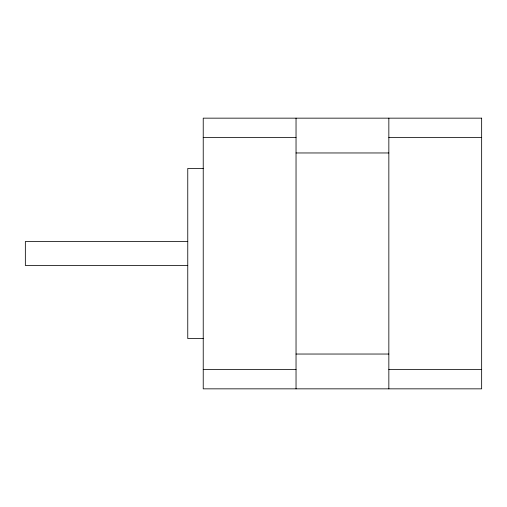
<?xml version="1.0" encoding="UTF-8"?>
<svg xmlns="http://www.w3.org/2000/svg" width="507" height="507" viewBox="0 0 507 507"><rect width="100%" height="100%" fill="white"/><g stroke="black" fill="none" stroke-linecap="round" stroke-linejoin="round"><path stroke-width="0.76" d="M203.231 137.492L296.037 137.492M388.844 137.492L481.65 137.492M296.037 152.962L388.844 152.962M203.231 168.432L187.761 168.432L187.761 338.568L203.231 338.568M187.761 241.509L25.35 241.509L25.35 265.491L187.761 265.491M296.037 354.038L388.844 354.038M203.231 369.508L296.037 369.508M388.844 369.508L481.65 369.508M388.844 118.156L388.844 388.844M296.037 118.156L296.037 388.844M481.65 118.156L203.231 118.156L203.231 388.844L481.65 388.844L481.65 118.156"/></g></svg>
